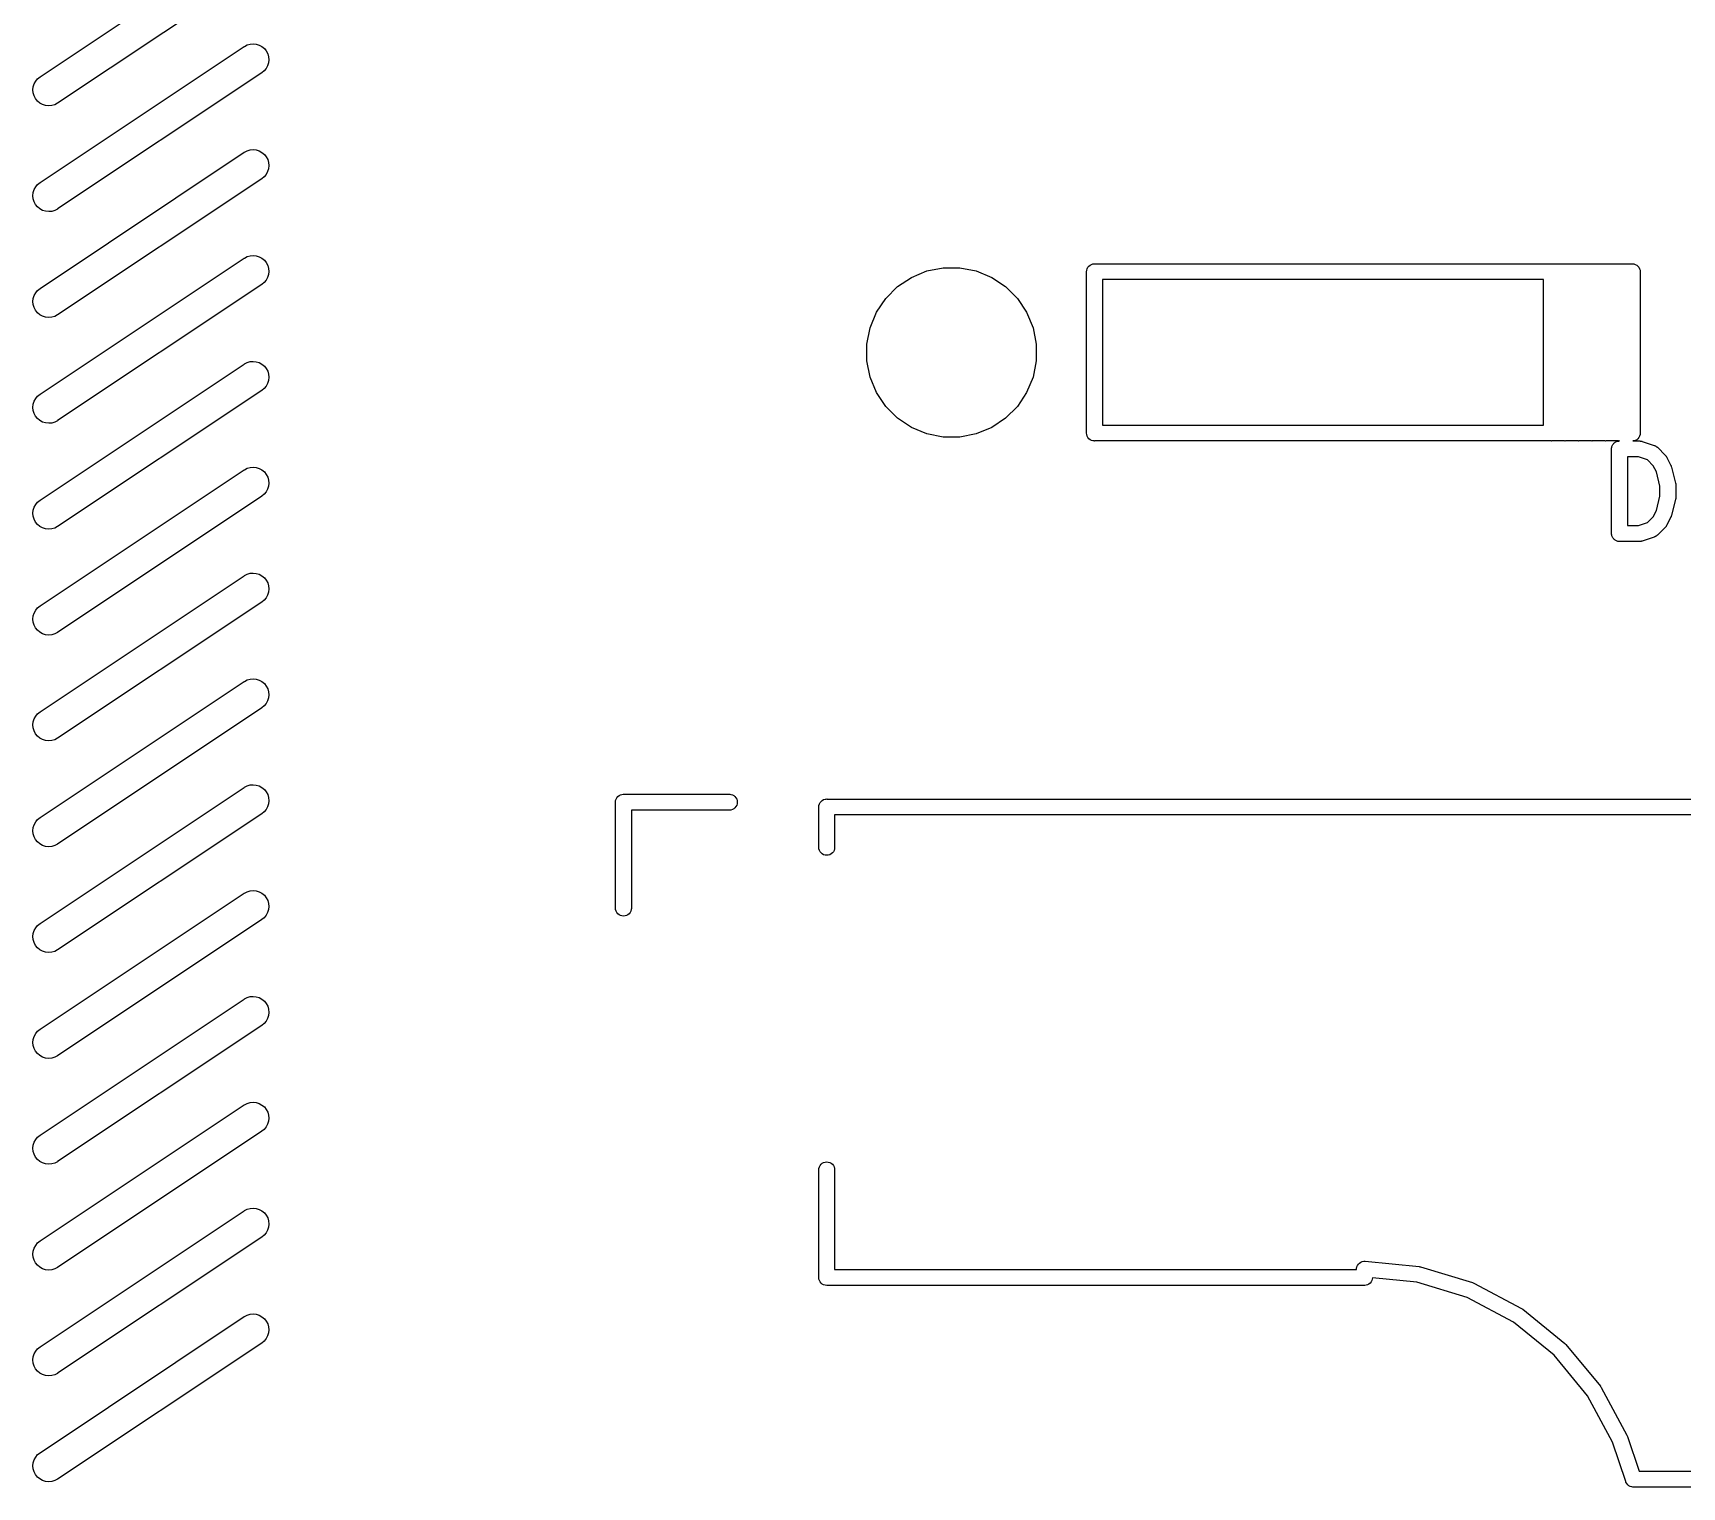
# Model space of a CAD drawing. Extents: x -13 to 127, y -89 to 15.
# Drawn here: x -12.58 to 3, y -75.67 to -61.93 of the extents above; entities that cross this region are included whole.
import ezdxf

# ---------------------------------------------------------------- set-up
doc = ezdxf.new("R2010")
doc.units = 0
doc.layers.add('BLACK', color=7, linetype='CONTINUOUS')

msp = doc.modelspace()

# ---------------------------------------------------------------- linework, layer by layer
at = {"layer": 'BLACK', "linetype": 'CONTINUOUS'}
for p, q in [((-12.5115, -62.3455), (-10.5829, -61.0598)), ((-10.4165, -61.3094), (-12.3451, -62.5951)), ((-12.5115, -63.3455), (-10.5829, -62.0598)), ((-10.5829, -62.0598), (-10.5812, -62.0586)), ((-10.5812, -62.0586), (-10.5552, -62.0452)), ((-10.5552, -62.0452), (-10.527, -62.0371)), ((-10.527, -62.0371), (-10.4979, -62.0346)), ((-10.4979, -62.0346), (-10.4688, -62.0378)), ((-10.4688, -62.0378), (-10.4408, -62.0466)), ((-10.4408, -62.0466), (-10.4152, -62.0607)), ((-10.4152, -62.0607), (-10.3927, -62.0795)), ((-10.3927, -62.0795), (-10.3743, -62.1022)), ((-10.3743, -62.1022), (-10.3607, -62.1282)), ((-10.3607, -62.1282), (-10.3524, -62.1562)), ((-10.3524, -62.1562), (-10.3497, -62.1854)), ((-10.4165, -62.3094), (-12.3451, -63.5951)), ((-10.3939, -62.2908), (-10.4165, -62.3094)), ((-10.3752, -62.2683), (-10.3939, -62.2908)), ((-10.3613, -62.2425), (-10.3752, -62.2683)), ((-10.3527, -62.2145), (-10.3613, -62.2425)), ((-10.3497, -62.1854), (-10.3527, -62.2145)), ((-12.5783, -62.4695), (-12.5753, -62.4404)), ((-12.5753, -62.4404), (-12.5667, -62.4124)), ((-12.5667, -62.4124), (-12.5528, -62.3866)), ((-12.5528, -62.3866), (-12.5341, -62.364)), ((-12.5341, -62.364), (-12.5115, -62.3455)), ((-12.5756, -62.4986), (-12.5783, -62.4695)), ((-12.5673, -62.5267), (-12.5756, -62.4986)), ((-12.5537, -62.5526), (-12.5673, -62.5267)), ((-12.5353, -62.5754), (-12.5537, -62.5526)), ((-12.5128, -62.5942), (-12.5353, -62.5754)), ((-12.4872, -62.6082), (-12.5128, -62.5942)), ((-12.4592, -62.6171), (-12.4872, -62.6082)), ((-12.4301, -62.6203), (-12.4592, -62.6171)), ((-12.401, -62.6178), (-12.4301, -62.6203)), ((-12.3728, -62.6097), (-12.401, -62.6178)), ((-12.3468, -62.5962), (-12.3728, -62.6097)), ((-12.3451, -62.5951), (-12.3468, -62.5962)), ((-12.5115, -64.3455), (-10.5829, -63.0598)), ((-10.5829, -63.0598), (-10.5812, -63.0586)), ((-10.5812, -63.0586), (-10.5552, -63.0452)), ((-10.5552, -63.0452), (-10.527, -63.0371)), ((-10.527, -63.0371), (-10.4979, -63.0346)), ((-10.4979, -63.0346), (-10.4688, -63.0378)), ((-10.4688, -63.0378), (-10.4408, -63.0466)), ((-10.4408, -63.0466), (-10.4152, -63.0607)), ((-10.4152, -63.0607), (-10.3927, -63.0795)), ((-10.3927, -63.0795), (-10.3743, -63.1022)), ((-10.3613, -63.2425), (-10.3752, -63.2683)), ((-10.3743, -63.1022), (-10.3607, -63.1282)), ((-10.3527, -63.2145), (-10.3613, -63.2425)), ((-10.3607, -63.1282), (-10.3524, -63.1562)), ((-10.3497, -63.1854), (-10.3527, -63.2145)), ((-10.3524, -63.1562), (-10.3497, -63.1854)), ((-12.5667, -63.4124), (-12.5528, -63.3866)), ((-12.5528, -63.3866), (-12.5341, -63.364)), ((-12.5341, -63.364), (-12.5115, -63.3455)), ((-10.4165, -63.3094), (-12.3451, -64.5951)), ((-10.3939, -63.2908), (-10.4165, -63.3094)), ((-10.3752, -63.2683), (-10.3939, -63.2908)), ((-12.5783, -63.4695), (-12.5753, -63.4404)), ((-12.5756, -63.4986), (-12.5783, -63.4695)), ((-12.5673, -63.5267), (-12.5756, -63.4986)), ((-12.5753, -63.4404), (-12.5667, -63.4124)), ((-12.5537, -63.5526), (-12.5673, -63.5267)), ((-12.5353, -63.5754), (-12.5537, -63.5526)), ((-12.5128, -63.5942), (-12.5353, -63.5754)), ((-12.4872, -63.6082), (-12.5128, -63.5942)), ((-12.4592, -63.6171), (-12.4872, -63.6082)), ((-12.4301, -63.6203), (-12.4592, -63.6171)), ((-12.401, -63.6178), (-12.4301, -63.6203)), ((-12.3728, -63.6097), (-12.401, -63.6178)), ((-12.3468, -63.5962), (-12.3728, -63.6097)), ((-12.3451, -63.5951), (-12.3468, -63.5962)), ((-12.5115, -65.3455), (-10.5829, -64.0598)), ((-10.5829, -64.0598), (-10.5812, -64.0586)), ((-10.5812, -64.0586), (-10.5552, -64.0452)), ((-10.5552, -64.0452), (-10.527, -64.0371)), ((-10.527, -64.0371), (-10.4979, -64.0346)), ((-10.4979, -64.0346), (-10.4688, -64.0378)), ((-10.4688, -64.0378), (-10.4408, -64.0466)), ((-10.4408, -64.0466), (-10.4152, -64.0607)), ((-10.4152, -64.0607), (-10.3927, -64.0795)), ((-10.3927, -64.0795), (-10.3743, -64.1022)), ((-10.3743, -64.1022), (-10.3607, -64.1282)), ((-10.3607, -64.1282), (-10.3524, -64.1562)), ((-10.3524, -64.1562), (-10.3497, -64.1854)), ((-4.27894, -64.241), (-4.13335, -64.1807)), ((-4.13335, -64.1807), (-3.97879, -64.15)), ((-3.97879, -64.15), (-3.82121, -64.15)), ((-3.82121, -64.15), (-3.66665, -64.1807)), ((-3.66665, -64.1807), (-3.52106, -64.241)), ((-2.62536, -64.188), (-2.62391, -64.1733)), ((-2.62391, -64.1733), (-2.61963, -64.1592)), ((-2.61963, -64.1592), (-2.61266, -64.1461)), ((-2.61266, -64.1461), (-2.60329, -64.1347)), ((-2.60329, -64.1347), (-2.59187, -64.1253)), ((-2.59187, -64.1253), (-2.57884, -64.1184)), ((-2.57884, -64.1184), (-2.5647, -64.1141)), ((-2.5647, -64.1141), (-2.55367, -64.113)), ((-2.55367, -64.113), (-2.55, -64.1126)), ((-2.55, -64.1126), (-2.54632, -64.113)), ((-2.54632, -64.113), (1.76432, -64.113)), ((1.76432, -64.113), (1.768, -64.1126)), ((1.768, -64.1126), (1.77167, -64.113)), ((1.77167, -64.113), (1.89132, -64.113)), ((1.89132, -64.113), (1.895, -64.1126)), ((1.895, -64.1126), (1.89867, -64.113)), ((1.89867, -64.113), (2.01832, -64.113)), ((2.01832, -64.113), (2.022, -64.1126)), ((2.022, -64.1126), (2.02568, -64.113)), ((2.02568, -64.113), (2.14532, -64.113)), ((2.14532, -64.113), (2.149, -64.1126)), ((2.149, -64.1126), (2.15267, -64.113)), ((2.15267, -64.113), (2.27232, -64.113)), ((2.27232, -64.113), (2.276, -64.1126)), ((2.276, -64.1126), (2.27968, -64.113)), ((2.27968, -64.113), (2.39932, -64.113)), ((2.39932, -64.113), (2.403, -64.1126)), ((2.403, -64.1126), (2.40667, -64.113)), ((2.40667, -64.113), (2.52632, -64.113)), ((2.52632, -64.113), (2.53, -64.1126)), ((2.53, -64.1126), (2.53367, -64.113)), ((2.53367, -64.113), (2.5447, -64.1141)), ((2.5447, -64.1141), (2.55884, -64.1184)), ((2.55884, -64.1184), (2.57187, -64.1253)), ((2.57187, -64.1253), (2.58329, -64.1347)), ((2.58329, -64.1347), (2.59266, -64.1461)), ((2.59266, -64.1461), (2.59963, -64.1592)), ((2.59963, -64.1592), (2.60391, -64.1733)), ((2.60391, -64.1733), (2.60536, -64.188)), ((-10.4165, -64.3094), (-12.3451, -65.5951)), ((-10.3939, -64.2908), (-10.4165, -64.3094)), ((-10.3752, -64.2683), (-10.3939, -64.2908)), ((-10.3613, -64.2425), (-10.3752, -64.2683)), ((-10.3527, -64.2145), (-10.3613, -64.2425)), ((-10.3497, -64.1854), (-10.3527, -64.2145)), ((-4.5214, -64.44), (-4.40997, -64.3286)), ((-4.40997, -64.3286), (-4.27894, -64.241)), ((-3.52106, -64.241), (-3.39003, -64.3286)), ((-3.39003, -64.3286), (-3.2786, -64.44)), ((-2.625, -64.1917), (-2.62536, -64.188)), ((-2.625, -65.7083), (-2.625, -64.1917)), ((-2.475, -64.263), (-2.475, -65.637)), ((1.693, -64.263), (-2.475, -64.263)), ((1.693, -65.637), (1.693, -64.263)), ((2.60536, -64.188), (2.605, -64.1917)), ((2.605, -64.1917), (2.605, -65.7083)), ((-12.5783, -64.4695), (-12.5753, -64.4404)), ((-12.5756, -64.4986), (-12.5783, -64.4695)), ((-12.5753, -64.4404), (-12.5667, -64.4124)), ((-12.5667, -64.4124), (-12.5528, -64.3866)), ((-12.5528, -64.3866), (-12.5341, -64.364)), ((-12.5341, -64.364), (-12.5115, -64.3455)), ((-4.60895, -64.5711), (-4.5214, -64.44)), ((-3.2786, -64.44), (-3.19105, -64.5711)), ((-12.5673, -64.5267), (-12.5756, -64.4986)), ((-12.5537, -64.5526), (-12.5673, -64.5267)), ((-12.5353, -64.5754), (-12.5537, -64.5526)), ((-12.5128, -64.5942), (-12.5353, -64.5754)), ((-12.4872, -64.6082), (-12.5128, -64.5942)), ((-12.4592, -64.6171), (-12.4872, -64.6082)), ((-12.4301, -64.6203), (-12.4592, -64.6171)), ((-12.401, -64.6178), (-12.4301, -64.6203)), ((-12.3728, -64.6097), (-12.401, -64.6178)), ((-12.3468, -64.5962), (-12.3728, -64.6097)), ((-12.3451, -64.5951), (-12.3468, -64.5962)), ((-4.66926, -64.7166), (-4.60895, -64.5711)), ((-3.19105, -64.5711), (-3.13074, -64.7166)), ((-4.7, -64.8712), (-4.66926, -64.7166)), ((-3.13074, -64.7166), (-3.1, -64.8712)), ((-4.7, -65.0288), (-4.7, -64.8712)), ((-3.1, -64.8712), (-3.1, -65.0288)), ((-12.5115, -66.3455), (-10.5829, -65.0598)), ((-10.5829, -65.0598), (-10.5812, -65.0586)), ((-10.5812, -65.0586), (-10.5552, -65.0452)), ((-10.5552, -65.0452), (-10.527, -65.0371)), ((-10.527, -65.0371), (-10.4979, -65.0346)), ((-10.4979, -65.0346), (-10.4688, -65.0378)), ((-10.4688, -65.0378), (-10.4408, -65.0466)), ((-10.4408, -65.0466), (-10.4152, -65.0607)), ((-10.4152, -65.0607), (-10.3927, -65.0795)), ((-10.3927, -65.0795), (-10.3743, -65.1022)), ((-10.3743, -65.1022), (-10.3607, -65.1282)), ((-4.66926, -65.1834), (-4.7, -65.0288)), ((-3.1, -65.0288), (-3.13074, -65.1834)), ((-10.3752, -65.2683), (-10.3939, -65.2908)), ((-10.3613, -65.2425), (-10.3752, -65.2683)), ((-10.3527, -65.2145), (-10.3613, -65.2425)), ((-10.3607, -65.1282), (-10.3524, -65.1562)), ((-10.3497, -65.1854), (-10.3527, -65.2145)), ((-10.3524, -65.1562), (-10.3497, -65.1854)), ((-4.60895, -65.3289), (-4.66926, -65.1834)), ((-3.13074, -65.1834), (-3.19105, -65.3289)), ((-12.5753, -65.4404), (-12.5667, -65.4124)), ((-12.5667, -65.4124), (-12.5528, -65.3866)), ((-12.5528, -65.3866), (-12.5341, -65.364)), ((-12.5341, -65.364), (-12.5115, -65.3455)), ((-10.4165, -65.3094), (-12.3451, -66.5951)), ((-10.3939, -65.2908), (-10.4165, -65.3094)), ((-4.5214, -65.46), (-4.60895, -65.3289)), ((-3.19105, -65.3289), (-3.2786, -65.46)), ((-12.5783, -65.4695), (-12.5753, -65.4404)), ((-12.5756, -65.4986), (-12.5783, -65.4695)), ((-12.5673, -65.5267), (-12.5756, -65.4986)), ((-12.5537, -65.5526), (-12.5673, -65.5267)), ((-12.5353, -65.5754), (-12.5537, -65.5526)), ((-12.5128, -65.5942), (-12.5353, -65.5754)), ((-4.40997, -65.5714), (-4.5214, -65.46)), ((-4.27894, -65.659), (-4.40997, -65.5714)), ((-3.39003, -65.5714), (-3.52106, -65.659)), ((-3.2786, -65.46), (-3.39003, -65.5714)), ((-12.4872, -65.6082), (-12.5128, -65.5942)), ((-12.4592, -65.6171), (-12.4872, -65.6082)), ((-12.4301, -65.6203), (-12.4592, -65.6171)), ((-12.401, -65.6178), (-12.4301, -65.6203)), ((-12.3728, -65.6097), (-12.401, -65.6178)), ((-12.3468, -65.5962), (-12.3728, -65.6097)), ((-12.3451, -65.5951), (-12.3468, -65.5962)), ((-4.13335, -65.7193), (-4.27894, -65.659)), ((-3.97879, -65.75), (-4.13335, -65.7193)), ((-3.66665, -65.7193), (-3.82121, -65.75)), ((-3.52106, -65.659), (-3.66665, -65.7193)), ((-2.62536, -65.712), (-2.625, -65.7083)), ((-2.62391, -65.7267), (-2.62536, -65.712)), ((-2.61963, -65.7408), (-2.62391, -65.7267)), ((-2.475, -65.637), (1.693, -65.637)), ((2.60391, -65.7267), (2.59963, -65.7408)), ((2.60536, -65.712), (2.60391, -65.7267)), ((2.605, -65.7083), (2.60536, -65.712)), ((-3.82121, -65.75), (-3.97879, -65.75)), ((-2.61266, -65.7539), (-2.61963, -65.7408)), ((-2.60329, -65.7653), (-2.61266, -65.7539)), ((-2.59187, -65.7747), (-2.60329, -65.7653)), ((-2.57884, -65.7816), (-2.59187, -65.7747)), ((-2.5647, -65.7859), (-2.57884, -65.7816)), ((-2.55588, -65.7868), (-2.5647, -65.7859)), ((-2.55463, -65.7869), (-2.55588, -65.7868)), ((-2.55367, -65.787), (-2.55463, -65.7869)), ((-2.55, -65.7874), (-2.55367, -65.787)), ((-2.54632, -65.787), (-2.55, -65.7874)), ((1.76432, -65.787), (-2.54632, -65.787)), ((1.768, -65.7874), (1.76432, -65.787)), ((1.77167, -65.787), (1.768, -65.7874)), ((1.89132, -65.787), (1.77167, -65.787)), ((1.895, -65.7874), (1.89132, -65.787)), ((1.89867, -65.787), (1.895, -65.7874)), ((2.01832, -65.787), (1.89867, -65.787)), ((2.022, -65.7874), (2.01832, -65.787)), ((2.02568, -65.787), (2.022, -65.7874)), ((2.14532, -65.787), (2.02568, -65.787)), ((2.149, -65.7874), (2.14532, -65.787)), ((2.15267, -65.787), (2.149, -65.7874)), ((2.27232, -65.787), (2.15267, -65.787)), ((2.276, -65.7874), (2.27232, -65.787)), ((2.27968, -65.787), (2.276, -65.7874)), ((2.39932, -65.787), (2.27968, -65.787)), ((2.33452, -65.8619), (2.33453, -65.8614)), ((2.33453, -65.8614), (2.33452, -65.8614)), ((2.33452, -65.8614), (2.33453, -65.8614)), ((2.33452, -66.6619), (2.33452, -65.8619)), ((2.33453, -65.8609), (2.33533, -65.8537)), ((2.33453, -65.8614), (2.33453, -65.8609)), ((2.33533, -65.8537), (2.33605, -65.8468)), ((2.33605, -65.8468), (2.33613, -65.8466)), ((2.33613, -65.8466), (2.33616, -65.8463)), ((2.33616, -65.8463), (2.33829, -65.8396)), ((2.33829, -65.8396), (2.34038, -65.8328)), ((2.34038, -65.8328), (2.34051, -65.8326)), ((2.34051, -65.8326), (2.34059, -65.8324)), ((2.34059, -65.8324), (2.344, -65.8261)), ((2.344, -65.8261), (2.34734, -65.82)), ((2.34734, -65.82), (2.34751, -65.8198)), ((2.34751, -65.8198), (2.34764, -65.8195)), ((2.34764, -65.8195), (2.35219, -65.8141)), ((2.35219, -65.8141), (2.35668, -65.8087)), ((2.35668, -65.8087), (2.35688, -65.8085)), ((2.35688, -65.8085), (2.35705, -65.8083)), ((2.35705, -65.8083), (2.36251, -65.8039)), ((2.36251, -65.8039), (2.36802, -65.7994)), ((2.36802, -65.7994), (2.36825, -65.7993)), ((2.36825, -65.7993), (2.36846, -65.7991)), ((2.36846, -65.7991), (2.3747, -65.7959)), ((2.3747, -65.7959), (2.38094, -65.7926)), ((2.38094, -65.7926), (2.38119, -65.7925)), ((2.38119, -65.7925), (2.38143, -65.7924)), ((2.38143, -65.7924), (2.38821, -65.7904)), ((2.38821, -65.7904), (2.39495, -65.7883)), ((2.39495, -65.7883), (2.39522, -65.7883)), ((2.39522, -65.7883), (2.39547, -65.7882)), ((2.39547, -65.7882), (2.40249, -65.7876)), ((2.403, -65.7874), (2.39932, -65.787)), ((2.40249, -65.7876), (2.40854, -65.787)), ((2.40667, -65.787), (2.403, -65.7874)), ((2.40854, -65.787), (2.40667, -65.787)), ((2.53588, -65.7868), (2.53465, -65.7869)), ((2.53465, -65.7869), (2.6, -65.7869)), ((2.5447, -65.7859), (2.53588, -65.7868)), ((2.55884, -65.7816), (2.5447, -65.7859)), ((2.57187, -65.7747), (2.55884, -65.7816)), ((2.58329, -65.7653), (2.57187, -65.7747)), ((2.59266, -65.7539), (2.58329, -65.7653)), ((2.59963, -65.7408), (2.59266, -65.7539)), ((2.6, -65.7869), (2.60105, -65.7869)), ((2.60105, -65.7869), (2.60524, -65.7874)), ((2.60524, -65.7874), (2.60945, -65.7875)), ((2.60945, -65.7875), (2.61249, -65.7882)), ((2.61249, -65.7882), (2.61559, -65.7885)), ((2.61559, -65.7885), (2.61961, -65.7898)), ((2.61961, -65.7898), (2.62372, -65.7908)), ((2.62372, -65.7908), (2.738, -65.8288)), ((2.738, -65.8288), (2.73899, -65.8292)), ((2.73899, -65.8292), (2.74099, -65.8301)), ((2.74099, -65.8301), (2.74311, -65.8308)), ((2.74311, -65.8308), (2.74764, -65.8332)), ((2.74764, -65.8332), (2.75228, -65.8353)), ((2.75228, -65.8353), (2.75405, -65.8366)), ((2.75405, -65.8366), (2.75601, -65.8377)), ((2.75601, -65.8377), (2.75998, -65.8409)), ((2.75998, -65.8409), (2.76411, -65.8439)), ((2.76411, -65.8439), (2.76561, -65.8456)), ((2.76561, -65.8456), (2.76732, -65.847)), ((2.76732, -65.847), (2.84351, -65.9232)), ((-10.5812, -66.0586), (-10.5552, -66.0452)), ((-10.5552, -66.0452), (-10.527, -66.0371)), ((-10.527, -66.0371), (-10.4979, -66.0346)), ((-10.4979, -66.0346), (-10.4688, -66.0378)), ((-10.4688, -66.0378), (-10.4408, -66.0466)), ((-10.4408, -66.0466), (-10.4152, -66.0607)), ((2.48452, -65.9369), (2.48452, -66.5869)), ((2.58783, -65.9369), (2.48452, -65.9369)), ((2.67377, -65.9656), (2.58783, -65.9369)), ((2.72884, -66.0206), (2.67377, -65.9656)), ((2.75781, -66.0786), (2.72884, -66.0206)), ((2.84351, -65.9232), (2.84424, -65.9239)), ((2.84424, -65.9239), (2.84687, -65.9272)), ((2.84687, -65.9272), (2.84977, -65.9303)), ((2.84977, -65.9303), (2.85143, -65.9329)), ((2.85143, -65.9329), (2.85338, -65.9353)), ((2.85338, -65.9353), (2.85531, -65.9391)), ((2.85531, -65.9391), (2.85756, -65.9426)), ((2.85756, -65.9426), (2.89565, -66.0188)), ((2.89565, -66.0188), (2.89611, -66.0198)), ((2.89611, -66.0198), (2.89623, -66.0201)), ((2.89623, -66.0201), (2.89641, -66.0204)), ((2.89641, -66.0204), (2.89878, -66.027)), ((2.89878, -66.027), (2.90116, -66.0335)), ((2.90116, -66.0335), (2.90121, -66.0339)), ((2.90121, -66.0339), (2.90133, -66.0342)), ((2.90133, -66.0342), (2.93943, -66.1866)), ((-12.5115, -67.3455), (-10.5829, -66.0598)), ((-10.5829, -66.0598), (-10.5812, -66.0586)), ((-10.4152, -66.0607), (-10.3927, -66.0795)), ((-10.3927, -66.0795), (-10.3743, -66.1022)), ((-10.3743, -66.1022), (-10.3607, -66.1282)), ((-10.3607, -66.1282), (-10.3524, -66.1562)), ((-10.3497, -66.1854), (-10.3527, -66.2145)), ((-10.3524, -66.1562), (-10.3497, -66.1854)), ((2.79167, -66.214), (2.75781, -66.0786)), ((2.93943, -66.1866), (2.93967, -66.1876)), ((2.93967, -66.1876), (2.93985, -66.1889)), ((2.93985, -66.1889), (2.94024, -66.1902)), ((2.94024, -66.1902), (2.94082, -66.1962)), ((2.94082, -66.1962), (2.94162, -66.2021)), ((2.94162, -66.2021), (2.94154, -66.2034)), ((2.94154, -66.2034), (2.94167, -66.2048)), ((2.94167, -66.2048), (2.94167, -66.319)), ((-12.5341, -66.364), (-12.5115, -66.3455)), ((-10.4165, -66.3094), (-12.3451, -67.5951)), ((-10.3939, -66.2908), (-10.4165, -66.3094)), ((-10.3752, -66.2683), (-10.3939, -66.2908)), ((-10.3613, -66.2425), (-10.3752, -66.2683)), ((-10.3527, -66.2145), (-10.3613, -66.2425)), ((2.75781, -66.4453), (2.79167, -66.3098)), ((2.79167, -66.3098), (2.79167, -66.214)), ((2.93943, -66.3372), (2.90133, -66.4896)), ((2.93962, -66.3359), (2.93943, -66.3372)), ((2.94003, -66.3346), (2.93962, -66.3359)), ((2.94069, -66.3287), (2.94003, -66.3346)), ((2.94157, -66.3228), (2.94069, -66.3287)), ((2.94166, -66.3201), (2.94151, -66.3214)), ((2.94151, -66.3214), (2.94157, -66.3228)), ((2.94167, -66.319), (2.94166, -66.3201)), ((-12.5783, -66.4695), (-12.5753, -66.4404)), ((-12.5756, -66.4986), (-12.5783, -66.4695)), ((-12.5673, -66.5267), (-12.5756, -66.4986)), ((-12.5753, -66.4404), (-12.5667, -66.4124)), ((-12.5667, -66.4124), (-12.5528, -66.3866)), ((-12.5528, -66.3866), (-12.5341, -66.364)), ((2.67377, -66.5583), (2.72884, -66.5032)), ((2.72884, -66.5032), (2.75781, -66.4453)), ((2.89565, -66.505), (2.85756, -66.5812)), ((2.89578, -66.5046), (2.89565, -66.505)), ((2.89596, -66.5043), (2.89578, -66.5046)), ((2.89839, -66.4978), (2.89596, -66.5043)), ((2.90089, -66.4913), (2.89839, -66.4978)), ((2.90095, -66.491), (2.90089, -66.4913)), ((2.90107, -66.4906), (2.90095, -66.491)), ((2.90133, -66.4896), (2.90107, -66.4906)), ((-12.5537, -66.5526), (-12.5673, -66.5267)), ((-12.5353, -66.5754), (-12.5537, -66.5526)), ((-12.5128, -66.5942), (-12.5353, -66.5754)), ((-12.4872, -66.6082), (-12.5128, -66.5942)), ((-12.4592, -66.6171), (-12.4872, -66.6082)), ((-12.4301, -66.6203), (-12.4592, -66.6171)), ((-12.401, -66.6178), (-12.4301, -66.6203)), ((-12.3728, -66.6097), (-12.401, -66.6178)), ((-12.3468, -66.5962), (-12.3728, -66.6097)), ((-12.3451, -66.5951), (-12.3468, -66.5962)), ((2.33521, -66.6689), (2.33452, -66.6619)), ((2.33585, -66.676), (2.33521, -66.6689)), ((2.48452, -66.5869), (2.58783, -66.5869)), ((2.58783, -66.5869), (2.67377, -66.5583)), ((2.84351, -66.6007), (2.76732, -66.6768)), ((2.84618, -66.5974), (2.84351, -66.6007)), ((2.84912, -66.5944), (2.84618, -66.5974)), ((2.85082, -66.5918), (2.84912, -66.5944)), ((2.8528, -66.5893), (2.85082, -66.5918)), ((2.85479, -66.5856), (2.8528, -66.5893)), ((2.85708, -66.5821), (2.85479, -66.5856)), ((2.85756, -66.5812), (2.85708, -66.5821)), ((2.33593, -66.6762), (2.33585, -66.676)), ((2.33595, -66.6765), (2.33593, -66.6762)), ((2.33796, -66.6831), (2.33595, -66.6765)), ((2.33998, -66.69), (2.33796, -66.6831)), ((2.34011, -66.6902), (2.33998, -66.69)), ((2.34018, -66.6905), (2.34011, -66.6902)), ((2.3435, -66.6967), (2.34018, -66.6905)), ((2.34677, -66.703), (2.3435, -66.6967)), ((2.34693, -66.7032), (2.34677, -66.703)), ((2.34705, -66.7034), (2.34693, -66.7032)), ((2.35155, -66.7089), (2.34705, -66.7034)), ((2.35594, -66.7144), (2.35155, -66.7089)), ((2.35614, -66.7145), (2.35594, -66.7144)), ((2.3563, -66.7148), (2.35614, -66.7145)), ((2.36173, -66.7192), (2.3563, -66.7148)), ((2.36715, -66.7238), (2.36173, -66.7192)), ((2.36738, -66.7239), (2.36715, -66.7238)), ((2.36758, -66.7241), (2.36738, -66.7239)), ((2.37377, -66.7274), (2.36758, -66.7241)), ((2.37998, -66.7308), (2.37377, -66.7274)), ((2.38023, -66.7309), (2.37998, -66.7308)), ((2.38046, -66.731), (2.38023, -66.7309)), ((2.38724, -66.7331), (2.38046, -66.731)), ((2.39393, -66.7353), (2.38724, -66.7331)), ((2.39419, -66.7353), (2.39393, -66.7353)), ((2.39444, -66.7354), (2.39419, -66.7353)), ((2.40143, -66.7361), (2.39444, -66.7354)), ((2.40848, -66.7369), (2.40143, -66.7361)), ((2.40898, -66.7369), (2.40848, -66.7369)), ((2.409, -66.7369), (2.40898, -66.7369)), ((2.40901, -66.7369), (2.409, -66.7369)), ((2.40952, -66.7369), (2.40901, -66.7369)), ((2.6, -66.7369), (2.40952, -66.7369)), ((2.6042, -66.7365), (2.6, -66.7369)), ((2.60841, -66.7364), (2.6042, -66.7365)), ((2.61145, -66.7358), (2.60841, -66.7364)), ((2.61457, -66.7355), (2.61145, -66.7358)), ((2.6186, -66.7343), (2.61457, -66.7355)), ((2.62272, -66.7334), (2.6186, -66.7343)), ((2.62372, -66.7331), (2.62272, -66.7334)), ((2.738, -66.695), (2.62372, -66.7331)), ((2.74001, -66.6941), (2.738, -66.695)), ((2.74214, -66.6934), (2.74001, -66.6941)), ((2.74668, -66.6911), (2.74214, -66.6934)), ((2.75137, -66.689), (2.74668, -66.6911)), ((2.75318, -66.6877), (2.75137, -66.689)), ((2.75513, -66.6867), (2.75318, -66.6877)), ((2.75913, -66.6835), (2.75513, -66.6867)), ((2.76333, -66.6806), (2.75913, -66.6835)), ((2.76485, -66.679), (2.76333, -66.6806)), ((2.76657, -66.6776), (2.76485, -66.679)), ((2.76732, -66.6768), (2.76657, -66.6776)), ((-12.5115, -68.3455), (-10.5829, -67.0598)), ((-10.5829, -67.0598), (-10.5812, -67.0586)), ((-10.5812, -67.0586), (-10.5552, -67.0452)), ((-10.5552, -67.0452), (-10.527, -67.0371)), ((-10.527, -67.0371), (-10.4979, -67.0346)), ((-10.4979, -67.0346), (-10.4688, -67.0378)), ((-10.4688, -67.0378), (-10.4408, -67.0466)), ((-10.4408, -67.0466), (-10.4152, -67.0607)), ((-10.4152, -67.0607), (-10.3927, -67.0795)), ((-10.3927, -67.0795), (-10.3743, -67.1022)), ((-10.3743, -67.1022), (-10.3607, -67.1282)), ((-10.3607, -67.1282), (-10.3524, -67.1562)), ((-10.3939, -67.2908), (-10.4165, -67.3094)), ((-10.3752, -67.2683), (-10.3939, -67.2908)), ((-10.3613, -67.2425), (-10.3752, -67.2683)), ((-10.3527, -67.2145), (-10.3613, -67.2425)), ((-10.3497, -67.1854), (-10.3527, -67.2145)), ((-10.3524, -67.1562), (-10.3497, -67.1854)), ((-12.5783, -67.4695), (-12.5753, -67.4404)), ((-12.5753, -67.4404), (-12.5667, -67.4124)), ((-12.5667, -67.4124), (-12.5528, -67.3866)), ((-12.5528, -67.3866), (-12.5341, -67.364)), ((-12.5341, -67.364), (-12.5115, -67.3455)), ((-10.4165, -67.3094), (-12.3451, -68.5951)), ((-12.5756, -67.4986), (-12.5783, -67.4695)), ((-12.5673, -67.5267), (-12.5756, -67.4986)), ((-12.5537, -67.5526), (-12.5673, -67.5267)), ((-12.5353, -67.5754), (-12.5537, -67.5526)), ((-12.5128, -67.5942), (-12.5353, -67.5754)), ((-12.4872, -67.6082), (-12.5128, -67.5942)), ((-12.4592, -67.6171), (-12.4872, -67.6082)), ((-12.3728, -67.6097), (-12.401, -67.6178)), ((-12.3468, -67.5962), (-12.3728, -67.6097)), ((-12.3451, -67.5951), (-12.3468, -67.5962)), ((-12.4301, -67.6203), (-12.4592, -67.6171)), ((-12.401, -67.6178), (-12.4301, -67.6203)), ((-12.5115, -69.3455), (-10.5829, -68.0598)), ((-10.5829, -68.0598), (-10.5812, -68.0586)), ((-10.5812, -68.0586), (-10.5552, -68.0452)), ((-10.5552, -68.0452), (-10.527, -68.0371)), ((-10.527, -68.0371), (-10.4979, -68.0346)), ((-10.4979, -68.0346), (-10.4688, -68.0378)), ((-10.4688, -68.0378), (-10.4408, -68.0466)), ((-10.4408, -68.0466), (-10.4152, -68.0607)), ((-10.4152, -68.0607), (-10.3927, -68.0795)), ((-10.3927, -68.0795), (-10.3743, -68.1022)), ((-10.3743, -68.1022), (-10.3607, -68.1282)), ((-10.3527, -68.2145), (-10.3613, -68.2425)), ((-10.3607, -68.1282), (-10.3524, -68.1562)), ((-10.3497, -68.1854), (-10.3527, -68.2145)), ((-10.3524, -68.1562), (-10.3497, -68.1854)), ((-12.5667, -68.4124), (-12.5528, -68.3866)), ((-12.5528, -68.3866), (-12.5341, -68.364)), ((-12.5341, -68.364), (-12.5115, -68.3455)), ((-10.4165, -68.3094), (-12.3451, -69.5951)), ((-10.3939, -68.2908), (-10.4165, -68.3094)), ((-10.3752, -68.2683), (-10.3939, -68.2908)), ((-10.3613, -68.2425), (-10.3752, -68.2683)), ((-12.5783, -68.4695), (-12.5753, -68.4404)), ((-12.5756, -68.4986), (-12.5783, -68.4695)), ((-12.5673, -68.5267), (-12.5756, -68.4986)), ((-12.5753, -68.4404), (-12.5667, -68.4124)), ((-12.5537, -68.5526), (-12.5673, -68.5267)), ((-12.5353, -68.5754), (-12.5537, -68.5526)), ((-12.5128, -68.5942), (-12.5353, -68.5754)), ((-12.4872, -68.6082), (-12.5128, -68.5942)), ((-12.4592, -68.6171), (-12.4872, -68.6082)), ((-12.4301, -68.6203), (-12.4592, -68.6171)), ((-12.401, -68.6178), (-12.4301, -68.6203)), ((-12.3728, -68.6097), (-12.401, -68.6178)), ((-12.3468, -68.5962), (-12.3728, -68.6097)), ((-12.3451, -68.5951), (-12.3468, -68.5962)), ((-12.5115, -70.3455), (-10.5829, -69.0598)), ((-10.5829, -69.0598), (-10.5812, -69.0586)), ((-10.5812, -69.0586), (-10.5552, -69.0452)), ((-10.5552, -69.0452), (-10.527, -69.0371)), ((-10.527, -69.0371), (-10.4979, -69.0346)), ((-10.4979, -69.0346), (-10.4688, -69.0378)), ((-10.4688, -69.0378), (-10.4408, -69.0466)), ((-10.4408, -69.0466), (-10.4152, -69.0607)), ((-10.4152, -69.0607), (-10.3927, -69.0795)), ((-10.3927, -69.0795), (-10.3743, -69.1022)), ((-10.3743, -69.1022), (-10.3607, -69.1282)), ((-10.3607, -69.1282), (-10.3524, -69.1562)), ((-10.3524, -69.1562), (-10.3497, -69.1854)), ((-7.06962, -69.1712), (-7.06266, -69.1581)), ((-7.06266, -69.1581), (-7.05329, -69.1467)), ((-7.05329, -69.1467), (-7.04187, -69.1373)), ((-7.04187, -69.1373), (-7.02884, -69.1304)), ((-7.02884, -69.1304), (-7.0147, -69.1261)), ((-7.0147, -69.1261), (-7.00367, -69.125)), ((-7.00367, -69.125), (-7, -69.1246)), ((-7, -69.1246), (-6.99632, -69.125)), ((-6.99632, -69.125), (-5.99632, -69.125)), ((-5.99632, -69.125), (-5.9853, -69.1261)), ((-5.9853, -69.1261), (-5.97116, -69.1304)), ((-5.97116, -69.1304), (-5.95813, -69.1373)), ((-5.95813, -69.1373), (-5.94671, -69.1467)), ((-5.94671, -69.1467), (-5.93734, -69.1581)), ((-5.93734, -69.1581), (-5.93037, -69.1712)), ((-10.4165, -69.3094), (-12.3451, -70.5951)), ((-10.3939, -69.2908), (-10.4165, -69.3094)), ((-10.3752, -69.2683), (-10.3939, -69.2908)), ((-10.3613, -69.2425), (-10.3752, -69.2683)), ((-10.3527, -69.2145), (-10.3613, -69.2425)), ((-10.3497, -69.1854), (-10.3527, -69.2145)), ((-7.07536, -69.2), (-7.07391, -69.1853)), ((-7.075, -69.2037), (-7.07536, -69.2)), ((-7.075, -70.2037), (-7.075, -69.2037)), ((-7.07391, -69.1853), (-7.06962, -69.1712)), ((-5.99632, -69.275), (-6.925, -69.275)), ((-6.925, -69.275), (-6.925, -70.2037)), ((-5.9853, -69.2739), (-5.99632, -69.275)), ((-5.97116, -69.2696), (-5.9853, -69.2739)), ((-5.95813, -69.2627), (-5.97116, -69.2696)), ((-5.94671, -69.2533), (-5.95813, -69.2627)), ((-5.93734, -69.2419), (-5.94671, -69.2533)), ((-5.93037, -69.2288), (-5.93734, -69.2419)), ((-5.93037, -69.1712), (-5.92609, -69.1853)), ((-5.92609, -69.2147), (-5.93037, -69.2288)), ((-5.92609, -69.1853), (-5.92464, -69.2)), ((-5.92464, -69.2), (-5.92609, -69.2147)), ((-5.15536, -69.245), (-5.15391, -69.2303)), ((-5.155, -69.2487), (-5.15536, -69.245)), ((-5.155, -69.6297), (-5.155, -69.2487)), ((-5.15391, -69.2303), (-5.14962, -69.2162)), ((-5.14962, -69.2162), (-5.14266, -69.2031)), ((-5.14266, -69.2031), (-5.13329, -69.1917)), ((-5.13329, -69.1917), (-5.12187, -69.1823)), ((-5.12187, -69.1823), (-5.10884, -69.1754)), ((-5.10884, -69.1754), (-5.0947, -69.1711)), ((-5.0947, -69.1711), (-5.08588, -69.1702)), ((-5.08588, -69.1702), (-5.08, -69.1696)), ((-5.08, -69.1696), (-5.07632, -69.17)), ((-5.07632, -69.17), (3.81367, -69.17)), ((3.80633, -69.32), (-5.005, -69.32)), ((-5.005, -69.32), (-5.005, -69.6297)), ((-12.5783, -69.4695), (-12.5753, -69.4404)), ((-12.5756, -69.4986), (-12.5783, -69.4695)), ((-12.5753, -69.4404), (-12.5667, -69.4124)), ((-12.5667, -69.4124), (-12.5528, -69.3866)), ((-12.5528, -69.3866), (-12.5341, -69.364)), ((-12.5341, -69.364), (-12.5115, -69.3455)), ((-12.5673, -69.5267), (-12.5756, -69.4986)), ((-12.5537, -69.5526), (-12.5673, -69.5267)), ((-12.5353, -69.5754), (-12.5537, -69.5526)), ((-12.5128, -69.5942), (-12.5353, -69.5754)), ((-12.4872, -69.6082), (-12.5128, -69.5942)), ((-12.4592, -69.6171), (-12.4872, -69.6082)), ((-12.4301, -69.6203), (-12.4592, -69.6171)), ((-12.401, -69.6178), (-12.4301, -69.6203)), ((-12.3728, -69.6097), (-12.401, -69.6178)), ((-12.3468, -69.5962), (-12.3728, -69.6097)), ((-12.3451, -69.5951), (-12.3468, -69.5962)), ((-5.15391, -69.6407), (-5.155, -69.6297)), ((-5.005, -69.6297), (-5.00609, -69.6407)), ((-5.14962, -69.6548), (-5.15391, -69.6407)), ((-5.14266, -69.6679), (-5.14962, -69.6548)), ((-5.13329, -69.6793), (-5.14266, -69.6679)), ((-5.12187, -69.6887), (-5.13329, -69.6793)), ((-5.10884, -69.6956), (-5.12187, -69.6887)), ((-5.0947, -69.6999), (-5.10884, -69.6956)), ((-5.08, -69.7014), (-5.0947, -69.6999)), ((-5.0653, -69.6999), (-5.08, -69.7014)), ((-5.05116, -69.6956), (-5.0653, -69.6999)), ((-5.03813, -69.6887), (-5.05116, -69.6956)), ((-5.02671, -69.6793), (-5.03813, -69.6887)), ((-5.01734, -69.6679), (-5.02671, -69.6793)), ((-5.01037, -69.6548), (-5.01734, -69.6679)), ((-5.00609, -69.6407), (-5.01037, -69.6548)), ((-12.5115, -71.3455), (-10.5829, -70.0598)), ((-10.5829, -70.0598), (-10.5812, -70.0586)), ((-10.5812, -70.0586), (-10.5552, -70.0452)), ((-10.5552, -70.0452), (-10.527, -70.0371)), ((-10.527, -70.0371), (-10.4979, -70.0346)), ((-10.4979, -70.0346), (-10.4688, -70.0378)), ((-10.4688, -70.0378), (-10.4408, -70.0466)), ((-10.4408, -70.0466), (-10.4152, -70.0607)), ((-10.4152, -70.0607), (-10.3927, -70.0795)), ((-10.3927, -70.0795), (-10.3743, -70.1022)), ((-10.3743, -70.1022), (-10.3607, -70.1282)), ((-10.3613, -70.2425), (-10.3752, -70.2683)), ((-10.3527, -70.2145), (-10.3613, -70.2425)), ((-10.3607, -70.1282), (-10.3524, -70.1562)), ((-10.3497, -70.1854), (-10.3527, -70.2145)), ((-10.3524, -70.1562), (-10.3497, -70.1854)), ((-7.07391, -70.2147), (-7.075, -70.2037)), ((-7.06962, -70.2288), (-7.07391, -70.2147)), ((-7.06266, -70.2419), (-7.06962, -70.2288)), ((-7.05329, -70.2533), (-7.06266, -70.2419)), ((-7.04187, -70.2627), (-7.05329, -70.2533)), ((-6.94671, -70.2533), (-6.95813, -70.2627)), ((-6.93734, -70.2419), (-6.94671, -70.2533)), ((-6.93037, -70.2288), (-6.93734, -70.2419)), ((-6.92609, -70.2147), (-6.93037, -70.2288)), ((-6.925, -70.2037), (-6.92609, -70.2147)), ((-12.5753, -70.4404), (-12.5667, -70.4124)), ((-12.5667, -70.4124), (-12.5528, -70.3866)), ((-12.5528, -70.3866), (-12.5341, -70.364)), ((-12.5341, -70.364), (-12.5115, -70.3455)), ((-10.4165, -70.3094), (-12.3451, -71.5951)), ((-10.3939, -70.2908), (-10.4165, -70.3094)), ((-10.3752, -70.2683), (-10.3939, -70.2908)), ((-7.02884, -70.2696), (-7.04187, -70.2627)), ((-7.0147, -70.2739), (-7.02884, -70.2696)), ((-7, -70.2754), (-7.0147, -70.2739)), ((-6.9853, -70.2739), (-7, -70.2754)), ((-6.97116, -70.2696), (-6.9853, -70.2739)), ((-6.95813, -70.2627), (-6.97116, -70.2696)), ((-12.5783, -70.4695), (-12.5753, -70.4404)), ((-12.5756, -70.4986), (-12.5783, -70.4695)), ((-12.5673, -70.5267), (-12.5756, -70.4986)), ((-12.5537, -70.5526), (-12.5673, -70.5267)), ((-12.5353, -70.5754), (-12.5537, -70.5526)), ((-12.5128, -70.5942), (-12.5353, -70.5754)), ((-12.4872, -70.6082), (-12.5128, -70.5942)), ((-12.4592, -70.6171), (-12.4872, -70.6082)), ((-12.4301, -70.6203), (-12.4592, -70.6171)), ((-12.401, -70.6178), (-12.4301, -70.6203)), ((-12.3728, -70.6097), (-12.401, -70.6178)), ((-12.3468, -70.5962), (-12.3728, -70.6097)), ((-12.3451, -70.5951), (-12.3468, -70.5962)), ((-10.527, -71.0371), (-10.4979, -71.0346)), ((-10.4979, -71.0346), (-10.4688, -71.0378)), ((-12.5115, -72.3455), (-10.5829, -71.0598)), ((-10.5829, -71.0598), (-10.5812, -71.0586)), ((-10.5812, -71.0586), (-10.5552, -71.0452)), ((-10.5552, -71.0452), (-10.527, -71.0371)), ((-10.4688, -71.0378), (-10.4408, -71.0466)), ((-10.4408, -71.0466), (-10.4152, -71.0607)), ((-10.4152, -71.0607), (-10.3927, -71.0795)), ((-10.3927, -71.0795), (-10.3743, -71.1022)), ((-10.3743, -71.1022), (-10.3607, -71.1282)), ((-10.3607, -71.1282), (-10.3524, -71.1562)), ((-10.3497, -71.1854), (-10.3527, -71.2145)), ((-10.3524, -71.1562), (-10.3497, -71.1854)), ((-12.5341, -71.364), (-12.5115, -71.3455)), ((-10.4165, -71.3094), (-12.3451, -72.5951)), ((-10.3939, -71.2908), (-10.4165, -71.3094)), ((-10.3752, -71.2683), (-10.3939, -71.2908)), ((-10.3613, -71.2425), (-10.3752, -71.2683)), ((-10.3527, -71.2145), (-10.3613, -71.2425)), ((-12.5783, -71.4695), (-12.5753, -71.4404)), ((-12.5756, -71.4986), (-12.5783, -71.4695)), ((-12.5673, -71.5267), (-12.5756, -71.4986)), ((-12.5753, -71.4404), (-12.5667, -71.4124)), ((-12.5667, -71.4124), (-12.5528, -71.3866)), ((-12.5528, -71.3866), (-12.5341, -71.364)), ((-12.5537, -71.5526), (-12.5673, -71.5267)), ((-12.5353, -71.5754), (-12.5537, -71.5526)), ((-12.5128, -71.5942), (-12.5353, -71.5754)), ((-12.4872, -71.6082), (-12.5128, -71.5942)), ((-12.4592, -71.6171), (-12.4872, -71.6082)), ((-12.4301, -71.6203), (-12.4592, -71.6171)), ((-12.401, -71.6178), (-12.4301, -71.6203)), ((-12.3728, -71.6097), (-12.401, -71.6178)), ((-12.3468, -71.5962), (-12.3728, -71.6097)), ((-12.3451, -71.5951), (-12.3468, -71.5962)), ((-12.5115, -73.3455), (-10.5829, -72.0598)), ((-10.5829, -72.0598), (-10.5812, -72.0586)), ((-10.5812, -72.0586), (-10.5552, -72.0452)), ((-10.5552, -72.0452), (-10.527, -72.0371)), ((-10.527, -72.0371), (-10.4979, -72.0346)), ((-10.4979, -72.0346), (-10.4688, -72.0378)), ((-10.4688, -72.0378), (-10.4408, -72.0466)), ((-10.4408, -72.0466), (-10.4152, -72.0607)), ((-10.4152, -72.0607), (-10.3927, -72.0795)), ((-10.3927, -72.0795), (-10.3743, -72.1022)), ((-10.3743, -72.1022), (-10.3607, -72.1282)), ((-10.3752, -72.2683), (-10.3939, -72.2908)), ((-10.3613, -72.2425), (-10.3752, -72.2683)), ((-10.3527, -72.2145), (-10.3613, -72.2425)), ((-10.3607, -72.1282), (-10.3524, -72.1562)), ((-10.3497, -72.1854), (-10.3527, -72.2145)), ((-10.3524, -72.1562), (-10.3497, -72.1854)), ((-12.5753, -72.4404), (-12.5667, -72.4124)), ((-12.5667, -72.4124), (-12.5528, -72.3866)), ((-12.5528, -72.3866), (-12.5341, -72.364)), ((-12.5341, -72.364), (-12.5115, -72.3455)), ((-10.4165, -72.3094), (-12.3451, -73.5951)), ((-10.3939, -72.2908), (-10.4165, -72.3094)), ((-12.5783, -72.4695), (-12.5753, -72.4404)), ((-12.5756, -72.4986), (-12.5783, -72.4695)), ((-12.5673, -72.5267), (-12.5756, -72.4986)), ((-12.5537, -72.5526), (-12.5673, -72.5267)), ((-12.5353, -72.5754), (-12.5537, -72.5526)), ((-12.5128, -72.5942), (-12.5353, -72.5754)), ((-12.4872, -72.6082), (-12.5128, -72.5942)), ((-12.4592, -72.6171), (-12.4872, -72.6082)), ((-12.4301, -72.6203), (-12.4592, -72.6171)), ((-12.401, -72.6178), (-12.4301, -72.6203)), ((-12.3728, -72.6097), (-12.401, -72.6178)), ((-12.3468, -72.5962), (-12.3728, -72.6097)), ((-12.3451, -72.5951), (-12.3468, -72.5962)), ((-5.155, -72.6703), (-5.15391, -72.6593)), ((-5.155, -73.6863), (-5.155, -72.6703)), ((-5.15391, -72.6593), (-5.14962, -72.6452)), ((-5.14962, -72.6452), (-5.14266, -72.6321)), ((-5.14266, -72.6321), (-5.13329, -72.6207)), ((-5.13329, -72.6207), (-5.12187, -72.6113)), ((-5.12187, -72.6113), (-5.10884, -72.6044)), ((-5.10884, -72.6044), (-5.0947, -72.6001)), ((-5.0947, -72.6001), (-5.08, -72.5986)), ((-5.08, -72.5986), (-5.0653, -72.6001)), ((-5.0653, -72.6001), (-5.05116, -72.6044)), ((-5.05116, -72.6044), (-5.03813, -72.6113)), ((-5.03813, -72.6113), (-5.02671, -72.6207)), ((-5.02671, -72.6207), (-5.01734, -72.6321)), ((-5.01734, -72.6321), (-5.01037, -72.6452)), ((-5.01037, -72.6452), (-5.00609, -72.6593)), ((-5.00609, -72.6593), (-5.005, -72.6703)), ((-5.005, -72.6703), (-5.005, -73.615)), ((-12.5115, -74.3455), (-10.5829, -73.0598)), ((-10.5829, -73.0598), (-10.5812, -73.0586)), ((-10.5812, -73.0586), (-10.5552, -73.0452)), ((-10.5552, -73.0452), (-10.527, -73.0371)), ((-10.527, -73.0371), (-10.4979, -73.0346)), ((-10.4979, -73.0346), (-10.4688, -73.0378)), ((-10.4688, -73.0378), (-10.4408, -73.0466)), ((-10.4408, -73.0466), (-10.4152, -73.0607)), ((-10.4152, -73.0607), (-10.3927, -73.0795)), ((-10.3927, -73.0795), (-10.3743, -73.1022)), ((-10.3743, -73.1022), (-10.3607, -73.1282)), ((-10.3527, -73.2145), (-10.3613, -73.2425)), ((-10.3607, -73.1282), (-10.3524, -73.1562)), ((-10.3497, -73.1854), (-10.3527, -73.2145)), ((-10.3524, -73.1562), (-10.3497, -73.1854)), ((-12.5528, -73.3866), (-12.5341, -73.364)), ((-12.5341, -73.364), (-12.5115, -73.3455)), ((-10.4165, -73.3094), (-12.3451, -74.5951)), ((-10.3939, -73.2908), (-10.4165, -73.3094)), ((-10.3752, -73.2683), (-10.3939, -73.2908)), ((-10.3613, -73.2425), (-10.3752, -73.2683)), ((-12.5783, -73.4695), (-12.5753, -73.4404)), ((-12.5756, -73.4986), (-12.5783, -73.4695)), ((-12.5673, -73.5267), (-12.5756, -73.4986)), ((-12.5753, -73.4404), (-12.5667, -73.4124)), ((-12.5537, -73.5526), (-12.5673, -73.5267)), ((-12.5667, -73.4124), (-12.5528, -73.3866)), ((-12.5353, -73.5754), (-12.5537, -73.5526)), ((-12.5128, -73.5942), (-12.5353, -73.5754)), ((-12.4872, -73.6082), (-12.5128, -73.5942)), ((-12.4592, -73.6171), (-12.4872, -73.6082)), ((-12.4301, -73.6203), (-12.4592, -73.6171)), ((-12.401, -73.6178), (-12.4301, -73.6203)), ((-12.3728, -73.6097), (-12.401, -73.6178)), ((-12.3468, -73.5962), (-12.3728, -73.6097)), ((-12.3451, -73.5951), (-12.3468, -73.5962)), ((-5.005, -73.615), (-0.07466, -73.615)), ((-0.07466, -73.615), (-0.07459, -73.604)), ((-0.07459, -73.604), (-0.07165, -73.5897)), ((-0.07165, -73.5897), (-0.06597, -73.5762)), ((-0.06597, -73.5762), (-0.05779, -73.564)), ((-0.05779, -73.564), (-0.0474, -73.5537)), ((-0.0474, -73.5537), (-0.03521, -73.5456)), ((-0.03521, -73.5456), (-0.02168, -73.54)), ((-0.02168, -73.54), (-0.00732, -73.5372)), ((-0.00732, -73.5372), (0.00732, -73.5372)), ((0.00732, -73.5372), (0.51585, -73.587)), ((0.51585, -73.587), (0.51586, -73.587)), ((0.51586, -73.587), (0.51587, -73.5871)), ((0.51587, -73.5871), (0.5169, -73.5872)), ((0.5169, -73.5872), (0.52353, -73.5886)), ((0.52353, -73.5886), (0.53022, -73.5899)), ((0.53022, -73.5899), (1.01938, -73.7376)), ((-5.15536, -73.69), (-5.155, -73.6863)), ((-5.15391, -73.7047), (-5.15536, -73.69)), ((-5.14962, -73.7188), (-5.15391, -73.7047)), ((-5.14266, -73.7319), (-5.14962, -73.7188)), ((-5.13386, -73.7426), (-5.14266, -73.7319)), ((-5.13329, -73.7433), (-5.13386, -73.7426)), ((-5.12187, -73.7527), (-5.13329, -73.7433)), ((-5.10884, -73.7596), (-5.12187, -73.7527)), ((-5.0947, -73.7639), (-5.10884, -73.7596)), ((-5.08, -73.7654), (-5.0947, -73.7639)), ((-5.07632, -73.765), (-5.08, -73.7654)), ((0.00367, -73.765), (-5.07632, -73.765)), ((0.0147, -73.7639), (0.00367, -73.765)), ((0.02884, -73.7596), (0.0147, -73.7639)), ((0.04187, -73.7527), (0.02884, -73.7596)), ((0.05329, -73.7433), (0.04187, -73.7527)), ((0.06266, -73.7319), (0.05329, -73.7433)), ((0.06963, -73.7188), (0.06266, -73.7319)), ((0.07391, -73.7047), (0.06963, -73.7188)), ((0.07491, -73.6945), (0.07391, -73.7047)), ((0.4939, -73.7356), (0.07491, -73.6945)), ((0.96899, -73.8791), (0.4939, -73.7356)), ((1.01938, -73.7376), (1.01938, -73.7376)), ((1.01938, -73.7376), (1.01939, -73.7376)), ((1.01939, -73.7376), (1.02039, -73.7379)), ((1.02039, -73.7379), (1.02664, -73.7406)), ((1.02664, -73.7406), (1.03292, -73.7432)), ((1.03292, -73.7432), (1.48408, -73.983)), ((1.40717, -74.112), (0.96899, -73.8791)), ((1.48408, -73.983), (1.48408, -73.983)), ((1.48408, -73.983), (1.48409, -73.9831)), ((1.48409, -73.9831), (1.48501, -73.9835)), ((1.48501, -73.9835), (1.4906, -73.9874)), ((1.4906, -73.9874), (1.49628, -73.9911)), ((1.49628, -73.9911), (1.89226, -74.3141)), ((-12.5115, -75.3455), (-10.5829, -74.0598)), ((-10.5829, -74.0598), (-10.5812, -74.0586)), ((-10.5812, -74.0586), (-10.5552, -74.0452)), ((-10.5552, -74.0452), (-10.527, -74.0371)), ((-10.527, -74.0371), (-10.4979, -74.0346)), ((-10.4979, -74.0346), (-10.4688, -74.0378)), ((-10.4688, -74.0378), (-10.4408, -74.0466)), ((-10.4408, -74.0466), (-10.4152, -74.0607)), ((-10.4152, -74.0607), (-10.3927, -74.0795)), ((-10.3927, -74.0795), (-10.3743, -74.1022)), ((-10.3743, -74.1022), (-10.3607, -74.1282)), ((-10.3607, -74.1282), (-10.3524, -74.1562)), ((1.79175, -74.4257), (1.40717, -74.112)), ((-10.3939, -74.2908), (-10.4165, -74.3094)), ((-10.3752, -74.2683), (-10.3939, -74.2908)), ((-10.3613, -74.2425), (-10.3752, -74.2683)), ((-10.3527, -74.2145), (-10.3613, -74.2425)), ((-10.3497, -74.1854), (-10.3527, -74.2145)), ((-10.3524, -74.1562), (-10.3497, -74.1854)), ((-12.5783, -74.4695), (-12.5753, -74.4404)), ((-12.5753, -74.4404), (-12.5667, -74.4124)), ((-12.5667, -74.4124), (-12.5528, -74.3866)), ((-12.5528, -74.3866), (-12.5341, -74.364)), ((-12.5341, -74.364), (-12.5115, -74.3455)), ((-10.4165, -74.3094), (-12.3451, -75.5951)), ((2.10808, -74.8081), (1.79175, -74.4257)), ((1.89226, -74.3141), (1.89306, -74.3148)), ((1.89306, -74.3148), (1.89781, -74.3196)), ((1.89781, -74.3196), (1.90264, -74.3244)), ((1.90264, -74.3244), (2.22835, -74.7181)), ((-12.5756, -74.4986), (-12.5783, -74.4695)), ((-12.5673, -74.5267), (-12.5756, -74.4986)), ((-12.5537, -74.5526), (-12.5673, -74.5267)), ((-12.5353, -74.5754), (-12.5537, -74.5526)), ((-12.5128, -74.5942), (-12.5353, -74.5754)), ((-12.4872, -74.6082), (-12.5128, -74.5942)), ((-12.4592, -74.6171), (-12.4872, -74.6082)), ((-12.4301, -74.6203), (-12.4592, -74.6171)), ((-12.401, -74.6178), (-12.4301, -74.6203)), ((-12.3728, -74.6097), (-12.401, -74.6178)), ((-12.3468, -74.5962), (-12.3728, -74.6097)), ((-12.3451, -74.5951), (-12.3468, -74.5962)), ((2.22835, -74.7181), (2.22835, -74.7181)), ((2.22835, -74.7181), (2.22836, -74.7181)), ((2.22836, -74.7181), (2.22901, -74.7189)), ((2.22901, -74.7189), (2.23272, -74.7246)), ((2.23272, -74.7246), (2.23654, -74.7303)), ((2.23654, -74.7303), (2.47957, -75.1797)), ((2.34451, -75.2453), (2.10808, -74.8081)), ((2.47957, -75.1797), (2.48006, -75.1807)), ((2.48006, -75.1807), (2.48231, -75.1862)), ((2.48231, -75.1862), (2.48475, -75.1917)), ((2.48475, -75.1917), (2.59407, -75.52)), ((-12.5667, -75.4124), (-12.5528, -75.3866)), ((-12.5528, -75.3866), (-12.5341, -75.364)), ((-12.5341, -75.364), (-12.5115, -75.3455)), ((2.46854, -75.6178), (2.34451, -75.2453)), ((-12.5783, -75.4695), (-12.5753, -75.4404)), ((-12.5756, -75.4986), (-12.5783, -75.4695)), ((-12.5673, -75.5267), (-12.5756, -75.4986)), ((-12.5753, -75.4404), (-12.5667, -75.4124)), ((-12.5537, -75.5526), (-12.5673, -75.5267)), ((-12.5353, -75.5754), (-12.5537, -75.5526)), ((2.59407, -75.52), (4.19467, -75.52)), ((-12.5128, -75.5942), (-12.5353, -75.5754)), ((-12.4872, -75.6082), (-12.5128, -75.5942)), ((-12.4592, -75.6171), (-12.4872, -75.6082)), ((-12.4301, -75.6203), (-12.4592, -75.6171)), ((-12.401, -75.6178), (-12.4301, -75.6203)), ((-12.3728, -75.6097), (-12.401, -75.6178)), ((-12.3468, -75.5962), (-12.3728, -75.6097)), ((-12.3451, -75.5951), (-12.3468, -75.5962)), ((2.47037, -75.6238), (2.46854, -75.6178)), ((2.47734, -75.6369), (2.47037, -75.6238)), ((2.48671, -75.6483), (2.47734, -75.6369)), ((2.49813, -75.6577), (2.48671, -75.6483)), ((2.51116, -75.6646), (2.49813, -75.6577)), ((2.5253, -75.6689), (2.51116, -75.6646)), ((2.53632, -75.67), (2.5253, -75.6689)), ((4.19468, -75.67), (2.53632, -75.67))]:
    msp.add_line(p, q, dxfattribs=at)

doc.saveas('drawing.dxf')
